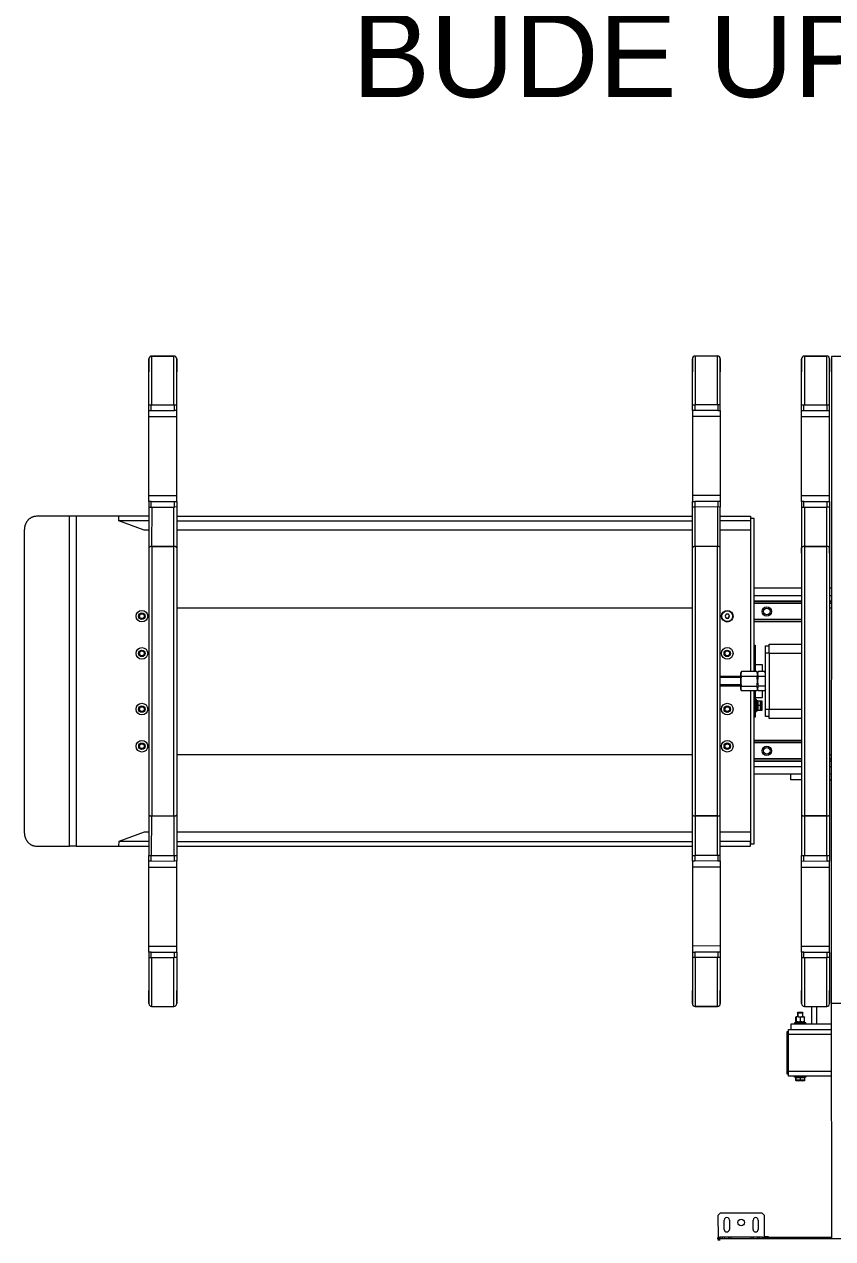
# Model space of a CAD drawing. Header units: millimetres. Extents: x 2179 to 48742, y 3478 to 161002.
# Drawn here: x 31763 to 33504, y 148233 to 150848 of the extents above; entities that cross this region are included whole.
import ezdxf

# ---------------------------------------------------------------- set-up
doc = ezdxf.new("R2010")
doc.units = ezdxf.units.MM
doc.layers.add('0-1', color=7, linetype='Continuous', lineweight=9)
doc.layers.add('2966-1_navrh dispozice stroju-HK_02_dwg-1', color=7, linetype='Continuous', lineweight=9, true_color=0x919191)
doc.layers.add('G-ANNO-TEXT-2', color=9, linetype='Continuous', lineweight=9, true_color=0x808080)
doc.styles.add('Arial_4', font='arial.ttf', dxfattribs={"height": 180})

# ---------------------------------------------------------------- blocks, each defined once
blk = doc.blocks.new('2966-1_navrh dispozice stroju-HK_02_dwg-876232-1NP _ stroje')
at = {"layer": '0-1'}
for p, q in [((-67832.7, 60693.7), (-67742.7, 60639.6)), ((-67724.4, 60621.6), (-67693.4, 60673)), ((-67578.7, 60534), (-67547.7, 60585.4)), ((-67526.3, 60572.6), (-67451.3, 60527.4)), ((-67929, 60533.4), (-67953.8, 60492.3)), ((-67557.2, 60521.1), (-67482.2, 60476)), ((-67814.5, 60471.6), (-67845.4, 60420.2)), ((-67374.3, 60485.8), (-67376.3, 60482.4)), ((-67360.6, 60477.6), (-67362.7, 60474.2)), ((-67350.7, 60471.7), (-67352.8, 60468.2)), ((-67350.2, 60471.4), (-67352.2, 60467.9)), ((-67346.7, 60469.3), (-67348.8, 60465.8)), ((-67346, 60468.8), (-67348, 60465.4)), ((-67337.8, 60463.9), (-67339.9, 60460.5)), ((-67407.2, 60431), (-67459.8, 60343.6)), ((-67393.6, 60422.8), (-67446.1, 60335.3)), ((-67383.7, 60416.8), (-67436.2, 60329.4)), ((-67383.2, 60416.5), (-67435.7, 60329.1)), ((-67379.7, 60414.4), (-67432.2, 60327)), ((-67379, 60414), (-67431.5, 60326.6)), ((-67571, 60401.1), (-67604.5, 60345.4)), ((-67349.8, 60396.5), (-67402.4, 60309)), ((-67349.1, 60396), (-67401.6, 60308.6)), ((-67345.6, 60393.9), (-67398.2, 60306.5)), ((-67345.1, 60393.6), (-67397.6, 60306.2)), ((-67668.8, 60384), (-67699.7, 60332.6)), ((-68233, 59358.1), (-67661.2, 60309.4)), ((-67562.4, 60320.1), (-67572.3, 60326)), ((-68224.4, 59352.9), (-67652.6, 60304.3)), ((-67635.4, 60294), (-68207.3, 59342.6)), ((-67069.9, 60298.2), (-67067.9, 60301.6)), ((-67059.7, 60296.8), (-67061.8, 60293.3)), ((-67059, 60296.3), (-67061, 60292.9)), ((-67055.5, 60294.2), (-67057.6, 60290.8)), ((-67055, 60293.9), (-67057.1, 60290.5)), ((-67045.1, 60288), (-67047.1, 60284.5)), ((-67593.3, 60268.6), (-67603.2, 60274.6)), ((-67442.9, 60263), (-67442.9, 60263)), ((-67440.5, 60267), (-67440.5, 60267)), ((-67436, 60258.9), (-67436, 60258.9)), ((-67435.9, 60266.9), (-67435.9, 60266.9)), ((-67433.6, 60262.8), (-67433.6, 60262.9)), ((-67285.7, 60265.1), (-67292.8, 60253.2)), ((-67126.5, 60262.2), (-67179.1, 60174.8)), ((-67126, 60261.9), (-67178.6, 60174.5)), ((-67122.6, 60259.9), (-67175.1, 60172.4)), ((-67121.8, 60259.4), (-67174.4, 60172)), ((-67031.4, 60279.7), (-67033.5, 60276.3)), ((-67259.4, 60250.4), (-67259.7, 60250.8)), ((-67092.7, 60241.9), (-67145.2, 60154.5)), ((-67092, 60241.5), (-67144.5, 60154)), ((-67088.5, 60239.4), (-67141, 60151.9)), ((-67088, 60239.1), (-67140.5, 60151.6)), ((-67078.1, 60233.1), (-67130.6, 60145.7)), ((-66968.5, 60237.3), (-66958.6, 60231.3)), ((-67491.9, 60207.7), (-68063.7, 59256.3)), ((-67311.9, 60220.8), (-67334.6, 60183.1)), ((-67310, 60219.7), (-67332.6, 60181.9)), ((-67296.7, 60211.7), (-67319.3, 60174)), ((-67317.4, 60172.8), (-67294.7, 60210.5)), ((-67232.2, 60212), (-67230.6, 60214.8)), ((-66999.4, 60185.8), (-66989.5, 60179.9)), ((-66893, 60121.9), (-66862.1, 60173.3)), ((-66747.3, 60034.3), (-66716.4, 60085.7)), ((-67013.9, 60066.2), (-67047.4, 60010.5)), ((-67793.8, 59094), (-67221.9, 60045.4)), ((-66607.7, 60025), (-66174.4, 59764.6)), ((-66632.8, 59972.4), (-66608, 60013.6)), ((-66983.2, 59971.9), (-67014.1, 59920.4)), ((-66592, 59966.6), (-66624.5, 59986.1)), ((-66619.4, 59994.7), (-66586.8, 59975.1)), ((-67078.3, 59959.1), (-67650.2, 59007.7)), ((-67633.1, 58997.4), (-67061.2, 59948.8)), ((-67624.5, 58992.3), (-67052.6, 59943.6)), ((-66628.7, 59953.7), (-66620.9, 59949.1)), ((-66623.6, 59962.2), (-66615.9, 59957.5)), ((-66602.6, 59953.8), (-66604.7, 59955.1)), ((-66613.6, 59940.4), (-66611.4, 59939.1)), ((-66501.8, 59893.7), (-66502.1, 59893.9)), ((-66837.4, 59884.3), (-66868.4, 59832.9)), ((-66729.1, 59812.2), (-66819.1, 59866.3)), ((-66511.3, 59878.4), (-66511, 59878.3)), ((-66278.3, 59630.4), (-66295.5, 59640.7)), ((-66289.8, 59650.2), (-66272.6, 59639.9)), ((-66310.3, 59577.3), (-66327.4, 59587.6)), ((-66321.7, 59597), (-66304.6, 59586.7)), ((-66300.1, 59555.4), (-66302.6, 59557)), ((-66295.6, 59568.7), (-66297.6, 59565.4)), ((-68556.6, 59489.5), (-68466.5, 59435.4)), ((-68448.2, 59417.4), (-68417.3, 59468.8)), ((-68302.5, 59329.8), (-68271.6, 59381.2)), ((-68344.7, 59172.2), (-68351.8, 59160.4)), ((-68376.4, 59061.4), (-67819.3, 58726.5)), ((-67692.3, 59033.1), (-67682.4, 59027.1)), ((-67723.3, 58981.6), (-67713.3, 58975.7)), ((-67616.8, 58917.7), (-67585.9, 58969.1)), ((-67471.1, 58830.1), (-67440.2, 58881.5)), ((-67780.2, 58733.3), (-67743.3, 58794.6)), ((-67356.6, 58768.3), (-67331.9, 58809.4))]:
    blk.add_line(p, q, dxfattribs=at)
at = {"layer": '0-1', "flags": 128}
for points in [[(-64927.6, 61838.7), (-66298.5, 59558), (-66295.1, 59555.9), (-66298.5, 59558), (-66300.1, 59555.4), (-66296.6, 59553.4)], [(-67802.1, 60743), (-66608.7, 60025.6), (-66042, 60968.4), (-67235.4, 61685.8), (-67802.1, 60743)], [(-67718, 60680.8), (-67808, 60734.9), (-67832.7, 60693.7), (-67808, 60734.9)], [(-67707.2, 60675.4), (-67704.6, 60679.7), (-67714.9, 60685.9), (-67799.7, 60736.9), (-67775.7, 60722.5)], [(-67745.8, 60634.5), (-67830.6, 60685.5), (-67806.6, 60671.1)], [(-67732.9, 60632.6), (-67743.2, 60638.8), (-67717.4, 60681.6)], [(-67735.5, 60628.3), (-67732.9, 60632.6), (-67707.2, 60675.4), (-67717.4, 60681.6), (-67714.9, 60685.9)], [(-67536.6, 60578.7), (-67547.7, 60585.4), (-67693.4, 60673), (-67704.6, 60679.7)], [(-67564.9, 60531.6), (-67567.5, 60527.3), (-67578.7, 60534), (-67724.4, 60621.6), (-67735.5, 60628.3), (-67745.8, 60634.5), (-67743.2, 60638.8)], [(-67567.5, 60527.3), (-67557.2, 60521.1), (-67554.6, 60525.4), (-67528.9, 60568.3), (-67539.2, 60574.5)], [(-67554.6, 60525.4), (-67564.9, 60531.6), (-67539.2, 60574.5), (-67536.6, 60578.7), (-67526.3, 60572.6), (-67528.9, 60568.3)], [(-67554.1, 60526.3), (-67481.2, 60482.4), (-67456.5, 60523.6), (-67529.4, 60567.4)], [(-67839, 60479.3), (-67929.1, 60533.5), (-67953.8, 60492.3), (-67863.8, 60438.2)], [(-67835.9, 60484.5), (-67920.8, 60535.5), (-67896.8, 60521.1)], [(-66886.6, 60181), (-66959.5, 60224.9), (-66984.2, 60183.7), (-66959.5, 60224.8), (-67456.6, 60523.6), (-67481.3, 60482.5), (-66984.2, 60183.7), (-66911.3, 60139.9)], [(-67441.3, 60521.5), (-67451.2, 60527.4), (-66958.6, 60231.3), (-66883.5, 60186.2), (-66873.2, 60180), (-66875.8, 60175.7)], [(-67866.9, 60433.1), (-67951.7, 60484.1), (-67927.7, 60469.6)], [(-67838.5, 60480.2), (-67828.2, 60474), (-67854, 60431.2), (-67856.6, 60426.9), (-67866.9, 60433.1), (-67864.3, 60437.3)], [(-67825.7, 60478.3), (-67835.9, 60484.5), (-67838.5, 60480.2), (-67864.3, 60437.3), (-67854, 60431.2)], [(-67828.2, 60474), (-67825.7, 60478.3), (-67814.5, 60471.6), (-67668.8, 60384), (-67657.7, 60377.3), (-67647.4, 60371.1)], [(-67472.2, 60470), (-67482.2, 60476), (-66989.5, 60179.9), (-66914.4, 60134.7)], [(-67856.6, 60426.9), (-67845.4, 60420.2), (-67699.7, 60332.6), (-67688.6, 60325.9)], [(-67630.2, 60360.8), (-67596.8, 60416.5), (-67588.2, 60411.4), (-67621.7, 60355.7)], [(-67306.2, 60251.2), (-67588.3, 60420.8), (-67592.5, 60414), (-67310.3, 60244.4)], [(-67660.2, 60373), (-67686, 60330.2), (-67675.7, 60324), (-67678.3, 60319.7)], [(-67657.7, 60377.3), (-67660.2, 60373), (-67650, 60366.9), (-67675.7, 60324)], [(-67650.5, 60366), (-67577.6, 60322.2), (-67602.4, 60281.1), (-67105.2, 59982.3), (-67080.5, 60023.4), (-67577.6, 60322.2), (-67602.3, 60281), (-67675.2, 60324.9)], [(-67079.6, 60029.9), (-67572.3, 60326), (-67647.4, 60371.1), (-67650, 60366.9)], [(-67323.3, 60298.9), (-67340.5, 60309.2), (-67304.4, 60369.1)], [(-67287.2, 60358.8), (-67323.3, 60298.9), (-67220.5, 60237), (-67184.4, 60297)], [(-67110.6, 59978.4), (-67603.2, 60274.6), (-67678.3, 60319.7), (-67688.6, 60325.9), (-67686, 60330.2)], [(-67328.3, 60292.5), (-67341.1, 60300.2), (-67337, 60307.1)], [(-67219.6, 60236.5), (-67223.7, 60229.7), (-67328.3, 60292.5), (-67324.2, 60299.4)], [(-67167.3, 60286.7), (-67203.3, 60226.7), (-67220.5, 60237)], [(-67354.8, 60280.4), (-67353.8, 60282.2), (-67305.2, 60252.9)], [(-67301.8, 60258.6), (-67300.2, 60255.8), (-67303.4, 60255.8), (-67320.3, 60227.7), (-67316.7, 60223.7)], [(-67296.9, 60266.6), (-67309.1, 60274), (-67317.3, 60260.3)], [(-67291.4, 60270.4), (-67294.6, 60270.4), (-67301.8, 60258.6), (-67298.1, 60254.5), (-67294.5, 60250.5), (-67311.4, 60222.4)], [(-67267.9, 60254.4), (-67275, 60242.5), (-67271.4, 60238.5), (-67267.8, 60234.4), (-67284.7, 60206.3), (-67287.9, 60206.4), (-67290, 60207.6), (-67293.6, 60211.7), (-67276.7, 60239.8)], [(-67269.5, 60231.5), (-67220.9, 60202.3), (-67221.9, 60200.6)], [(-67260.6, 60251.8), (-67259, 60249), (-67266.1, 60237.2), (-67269.3, 60237.2), (-67267.8, 60234.4)], [(-67257.3, 60224.2), (-67249.1, 60237.9), (-67261.5, 60245.4)], [(-67248.2, 60225.8), (-67243.7, 60223.1), (-67239.2, 60220.4), (-67234.7, 60217.7), (-67230.2, 60215), (-67230.4, 60214.7), (-67248.4, 60225.5), (-67248.2, 60225.8), (-67245.3, 60230.6), (-67244.4, 60232.2), (-67243.9, 60233), (-67239.4, 60230.3), (-67235.4, 60226.8), (-67236.3, 60225.2), (-67239.2, 60220.4)], [(-67245.3, 60230.6), (-67236.3, 60225.2), (-67227.3, 60219.8), (-67236.3, 60225.2), (-67245.3, 60230.6)], [(-67239.4, 60230.3), (-67230.4, 60224.9), (-67225.9, 60222.2), (-67226.4, 60221.4), (-67230.4, 60224.9)], [(-67290, 60207.6), (-67303.3, 60215.7), (-67316.7, 60223.7), (-67318.7, 60224.9), (-67320.3, 60227.7)], [(-67274.7, 60222.9), (-66992.5, 60053.3), (-66988.4, 60060.2), (-67270.6, 60229.8)], [(-67230.3, 60208), (-67229.5, 60209.3), (-67253.5, 60223.7), (-67254.3, 60222.4)], [(-67253.5, 60223.7), (-67252.3, 60224.1), (-67229.9, 60210.6), (-67229.5, 60209.3)], [(-67226.4, 60221.4), (-67227.3, 60219.8), (-67230.2, 60215)], [(-67206.7, 60228.8), (-67210.9, 60221.9), (-67223.7, 60229.7)], [(-67064.4, 60224.9), (-67076.3, 60205.2), (-67117, 60137.5)], [(-67054.1, 60218.7), (-67066, 60199), (-67076.3, 60205.2)], [(-66904.1, 60128.6), (-66901.6, 60132.8), (-66911.8, 60139), (-66886.1, 60181.9), (-66883.5, 60186.2)], [(-66901.6, 60132.8), (-66875.8, 60175.7), (-66886.1, 60181.9)], [(-66705.2, 60079), (-66716.4, 60085.7), (-66862.1, 60173.3), (-66873.2, 60180)], [(-66733.6, 60031.9), (-66736.1, 60027.6), (-66747.3, 60034.3), (-66893, 60121.9), (-66904.1, 60128.6), (-66914.4, 60134.7), (-66911.8, 60139)], [(-66736.1, 60027.6), (-66725.9, 60021.4), (-66723.3, 60025.7), (-66733.6, 60031.9), (-66707.8, 60074.7), (-66705.2, 60079), (-66695, 60072.8), (-66697.5, 60068.5)], [(-66723.3, 60025.7), (-66697.5, 60068.5), (-66707.8, 60074.7)], [(-67021.7, 59995.1), (-66988.2, 60050.8), (-66996.8, 60055.9), (-67030.3, 60000.2)], [(-66722.8, 60026.5), (-66632.7, 59972.4), (-66608, 60013.6), (-66698, 60067.7)], [(-66695, 60072.8), (-66610.1, 60021.8), (-66634.1, 60036.2)], [(-67007.7, 59979.6), (-67080.6, 60023.4), (-67105.3, 59982.3), (-67032.4, 59938.5)], [(-67004.6, 59984.7), (-67079.6, 60029.9), (-67089.6, 60035.8)], [(-66725.9, 60021.4), (-66641, 59970.4), (-66665, 59984.8)], [(-66570.3, 60002.6), (-66615.2, 59928), (-66604.9, 59921.8), (-66560, 59996.4)], [(-67035.5, 59933.3), (-67110.5, 59978.4), (-67120.5, 59984.4)], [(-66994.3, 59978.6), (-67004.6, 59984.7), (-67007.2, 59980.5), (-67032.9, 59937.6), (-67022.6, 59931.4), (-67025.2, 59927.1), (-67035.5, 59933.3), (-67032.9, 59937.6)], [(-67007.2, 59980.5), (-66996.9, 59974.3), (-67022.6, 59931.4)], [(-66996.9, 59974.3), (-66994.3, 59978.6), (-66983.2, 59971.9), (-66837.4, 59884.3), (-66826.3, 59877.6), (-66816, 59871.4), (-66818.6, 59867.1)], [(-66482.9, 59950), (-66530.3, 59871.2), (-66598.9, 59912.4), (-66551.5, 59991.2)], [(-66628.3, 59952.2), (-66628.9, 59954.6), (-66624.5, 59961.9), (-66622.1, 59962.5)], [(-66615.3, 59958.4), (-66622.1, 59962.5), (-66628.3, 59952.2), (-66621.5, 59948.1)], [(-66609.5, 59948.6), (-66617.4, 59953.4), (-66620.5, 59949.8), (-66623, 59945.6), (-66622.2, 59945.4), (-66614.3, 59940.7), (-66611.2, 59944.2), (-66606.6, 59951.9), (-66604.5, 59955.4), (-66605, 59956.1), (-66612.9, 59960.8)], [(-66611.2, 59944.2), (-66613.8, 59940), (-66614.6, 59940.2), (-66622.5, 59944.9)], [(-66620.5, 59949.8), (-66615.9, 59957.5), (-66613.8, 59961)], [(-66598.7, 59955.4), (-66600.8, 59956.7), (-66613.2, 59936.2), (-66611, 59934.9)], [(-66474.3, 59944.9), (-66521.7, 59866), (-66530.3, 59871.2), (-66532.4, 59867.7)], [(-67025.2, 59927.1), (-67014.1, 59920.4), (-66868.4, 59832.9), (-66857.2, 59826.2), (-66854.6, 59830.4)], [(-66600.9, 59909), (-66598.9, 59912.4), (-66607.4, 59917.5), (-66604.9, 59921.8)], [(-66603.2, 59915), (-66605.2, 59911.5), (-66600.9, 59909), (-66532.4, 59867.7), (-66528.1, 59865.2), (-66526, 59868.6)], [(-66502.7, 59897.7), (-66500.5, 59896.4), (-66512.9, 59875.9), (-66515, 59877.2)], [(-66510.9, 59878.5), (-66508.5, 59882.5), (-66506.1, 59886.5), (-66503.9, 59890.2), (-66501.6, 59893.9), (-66496.4, 59890.8), (-66496.2, 59890.7), (-66495.6, 59890), (-66497.7, 59886.5), (-66502.4, 59878.8), (-66504.9, 59874.6), (-66505.8, 59874.8), (-66505.9, 59874.9), (-66511.2, 59878)], [(-66496.4, 59890.8), (-66500.9, 59883.3), (-66505.6, 59875.4), (-66505.9, 59874.9), (-66505.6, 59875.4), (-66500.9, 59883.3), (-66496.4, 59890.8)], [(-66826.3, 59877.6), (-66828.9, 59873.3), (-66854.6, 59830.4), (-66844.4, 59824.3)], [(-66828.9, 59873.3), (-66818.6, 59867.1), (-66844.4, 59824.3), (-66846.9, 59820)], [(-66816, 59871.4), (-66731.2, 59820.4), (-66755.2, 59834.8)], [(-66502.4, 59878.8), (-66505.5, 59875.3), (-66505.6, 59875.4), (-66510.9, 59878.5), (-66511, 59878.3), (-66511.2, 59878)], [(-66500.7, 59883.2), (-66500.9, 59883.3), (-66506.1, 59886.5)], [(-66857.2, 59826.2), (-66846.9, 59820), (-66762.1, 59769), (-66786.1, 59783.4)], [(-66843.8, 59825.1), (-66753.8, 59771), (-66729.1, 59812.2), (-66753.8, 59771)], [(-66248.5, 59641.1), (-66251.1, 59642.7), (-66252.8, 59643.7), (-66248.7, 59650.6), (-66247, 59649.5), (-66176.9, 59766.1)], [(-66252.8, 59643.7), (-66291.4, 59666.9), (-66298.3, 59665.2), (-66344.6, 59588.1), (-66342.9, 59581.2), (-66302.6, 59557), (-66300.6, 59560.4), (-66298, 59558.9)], [(-66256.1, 59628.5), (-66258.7, 59630.1), (-66263.1, 59622.7)], [(-66255.6, 59629.4), (-66258.2, 59630.9), (-66258.7, 59630.1)], [(-66253.6, 59632.7), (-66256.2, 59634.3), (-66258.2, 59630.9)], [(-66250.6, 59637.7), (-66253.2, 59639.3), (-66256.2, 59634.3)], [(-66253.2, 59639.3), (-66251.1, 59642.7), (-66247, 59649.5), (-66244.4, 59648)], [(-66263.1, 59617), (-66265.7, 59618.5), (-66288.1, 59581.2)], [(-66261.1, 59620.3), (-66263.6, 59621.9), (-66265.7, 59618.5)], [(-66260.6, 59621.2), (-66263.1, 59622.7), (-66263.6, 59621.9)], [(-66288.1, 59575.4), (-66290.6, 59577), (-66295.1, 59569.6)], [(-66287.6, 59576.2), (-66290.1, 59577.8), (-66290.6, 59577)], [(-66285.5, 59579.6), (-66288.1, 59581.2), (-66290.1, 59577.8)], [(-66295, 59563.8), (-66297.6, 59565.4), (-66300.6, 59560.4)], [(-66292.5, 59568), (-66295.1, 59569.6), (-66295.6, 59568.7), (-66293, 59567.2)], [(-68441.8, 59476.6), (-68531.8, 59530.7), (-68556.5, 59489.5), (-68531.8, 59530.7)], [(-68428.4, 59475.5), (-68438.7, 59481.7), (-68523.6, 59532.7), (-68499.6, 59518.3)], [(-68469.6, 59430.3), (-68554.5, 59481.3), (-68530.5, 59466.9)], [(-68456.8, 59428.4), (-68467.1, 59434.6), (-68441.3, 59477.4), (-68438.7, 59481.7)], [(-68459.3, 59424.1), (-68456.8, 59428.4), (-68431, 59471.2), (-68441.3, 59477.4)], [(-68260.4, 59374.5), (-68271.6, 59381.2), (-68417.3, 59468.8), (-68428.4, 59475.5), (-68431, 59471.2)], [(-68288.8, 59327.4), (-68291.4, 59323.1), (-68302.5, 59329.8), (-68448.2, 59417.4), (-68459.3, 59424.1), (-68469.6, 59430.3), (-68467.1, 59434.6)], [(-68291.4, 59323.1), (-68281.1, 59316.9), (-68278.5, 59321.2), (-68252.7, 59364.1), (-68263, 59370.3), (-68260.4, 59374.5), (-68250.2, 59368.4), (-68252.7, 59364.1)], [(-68278.5, 59321.2), (-68288.8, 59327.4), (-68263, 59370.3)], [(-68250.2, 59368.4), (-68175.1, 59323.3), (-68165.2, 59317.3)], [(-68278, 59322.1), (-68205.1, 59278.2), (-68180.3, 59319.4), (-68253.3, 59363.2)], [(-68281.1, 59316.9), (-68206, 59271.8), (-68196.1, 59265.9)], [(-67635.2, 58935.7), (-67708, 58979.5), (-67683.3, 59020.6), (-68180.4, 59319.4), (-68205.1, 59278.3), (-67708, 58979.5), (-67683.4, 59020.7), (-67610.4, 58976.8)], [(-68175.1, 59323.2), (-67682.4, 59027.1), (-67607.4, 58982), (-67597.1, 58975.8), (-67599.6, 58971.5)], [(-68263.9, 59306.6), (-68297.4, 59250.9), (-68344.7, 59172.2), (-67736.2, 58806.4), (-67743.3, 58794.6), (-68351.8, 59160.4), (-68388.7, 59099.1)], [(-68255.4, 59301.5), (-68288.8, 59245.8), (-68297.4, 59250.9)], [(-68238.2, 59291.2), (-68243.4, 59282.6), (-68288.8, 59245.8)], [(-68206, 59271.8), (-67713.3, 58975.7), (-67638.3, 58930.5)], [(-67625.4, 58928.7), (-67635.7, 58934.8), (-67609.9, 58977.7)], [(-67628, 58924.4), (-67625.4, 58928.7), (-67599.6, 58971.5), (-67609.9, 58977.7), (-67607.4, 58982)], [(-67429.1, 58874.8), (-67440.2, 58881.5), (-67585.9, 58969.1), (-67597.1, 58975.8)], [(-67681.1, 58956.3), (-67686.3, 58947.7), (-67697.5, 58890.3)], [(-67736.2, 58806.4), (-67688.9, 58885.1), (-67655.4, 58940.9)], [(-67664, 58946), (-67697.5, 58890.3), (-67688.9, 58885.1)], [(-67457.4, 58827.7), (-67460, 58823.4), (-67471.1, 58830.1), (-67616.8, 58917.7), (-67628, 58924.4), (-67638.3, 58930.5), (-67635.7, 58934.8)], [(-67447.1, 58821.5), (-67457.4, 58827.7), (-67431.7, 58870.5), (-67429.1, 58874.8), (-67418.8, 58868.6), (-67421.4, 58864.3)], [(-67460, 58823.4), (-67449.7, 58817.2), (-67447.1, 58821.5), (-67421.4, 58864.3), (-67431.7, 58870.5)], [(-67446.6, 58822.3), (-67356.6, 58768.2), (-67331.9, 58809.4), (-67421.9, 58863.5)], [(-67418.8, 58868.6), (-67333.9, 58817.6), (-67357.9, 58832.1)], [(-67449.7, 58817.2), (-67364.8, 58766.2), (-67388.9, 58780.6)]]:
    blk.add_lwpolyline(points, dxfattribs=at)
for points in [[(-67440.6, 60259), (-67440.6, 60259), (-67436, 60258.9), (-67433.6, 60262.8), (-67435.9, 60266.9), (-67440.5, 60267), (-67442.9, 60263)], [(-67023.2, 60270.1), (-67021.2, 60273.6)]]:
    blk.add_lwpolyline(points, close=True, dxfattribs=at)
at = {"layer": '0-1'}
for centre, radius in [((-67403, 60340.9), 10), ((-67403, 60340.9), 7), ((-67438.2, 60262.9), 12.5), ((-67438.2, 60262.9), 11.6), ((-67369.7, 60221.7), 12.5), ((-67369.7, 60221.7), 7), ((-67369.7, 60221.7), 6.9), ((-67369.7, 60221.7), 5.15), ((-67145.9, 60186.4), 10), ((-67145.9, 60186.4), 7), ((-67266.8, 60159.9), 12.5), ((-67266.8, 60159.9), 7), ((-67266.8, 60159.9), 6.9), ((-67266.8, 60159.9), 5.15), ((-67198.3, 60118.7), 12.5), ((-67198.3, 60118.7), 7), ((-67198.3, 60118.7), 6.9), ((-67198.3, 60118.7), 5.15), ((-66304.3, 59616.3), 7), ((-68087.4, 59183), 12.5), ((-68087.4, 59183), 7), ((-68087.4, 59183), 6.9), ((-68087.4, 59183), 5.15), ((-68018.8, 59141.8), 12.5), ((-68018.8, 59141.8), 7), ((-68018.8, 59141.8), 6.9), ((-68018.8, 59141.8), 5.15), ((-67916, 59080), 12.5), ((-67916, 59080), 7), ((-67916, 59080), 6.9), ((-67916, 59080), 5.15), ((-67847.4, 59038.8), 12.5), ((-67847.4, 59038.8), 7), ((-67847.4, 59038.8), 6.9), ((-67847.4, 59038.8), 5.15)]:
    blk.add_circle(centre, radius, dxfattribs=at)
for centre, radius, start, end in [((-67802.8, 60731.8), 6, 58.9896, 148.9896), ((-67802.8, 60731.8), 6, 58.9896, 148.9896), ((-67827.6, 60690.6), 6, 148.9896, 238.9896), ((-67827.5, 60690.6), 6, 148.9896, 238.9896), ((-67923.9, 60530.4), 6, 58.9896, 148.9896), ((-67923.9, 60530.3), 6, 58.9896, 148.9896), ((-67948.6, 60489.2), 6, 148.9896, 238.9896), ((-67948.6, 60489.2), 6, 148.9896, 238.9896), ((-67438.2, 60262.9), 4.62, 119.0145, 178.9648), ((-67438.2, 60262.9), 4.62, 179.0145, 238.9648), ((-67438.2, 60262.9), 4.62, 239.0145, 298.9648), ((-67438.2, 60262.9), 4.62, 59.0145, 118.9648), ((-67438.2, 60262.9), 4.62, 299.0145, 358.9648), ((-67438.2, 60262.9), 4.62, 359.0145, 58.9648), ((-67303.1, 60245.7), 10.2, 60.6442, 91.7193), ((-67293.1, 60263.4), 10.2, 240.6442, 271.7193), ((-67276.4, 60229.6), 10.2, 60.6442, 91.7193), ((-67266.4, 60247.3), 10.2, 240.6442, 271.7193), ((-67247.6, 60216.3), 16.2, 59.6424, 78.593), ((-67311.7, 60232.5), 10.2, 240.6442, 271.7193), ((-67285, 60216.5), 10.2, 240.6442, 271.7193), ((-67238.6, 60210.9), 16.2, 59.6424, 78.593), ((-66613.2, 60016.7), 6, 328.9896, 58.9896), ((-66613.2, 60016.7), 6, 328.9896, 58.9896), ((-66637.9, 59975.5), 6, 238.9896, 328.9896), ((-66637.9, 59975.5), 6, 238.9896, 328.9896), ((-66607.8, 59942.4), 14.7, 149.6137, 168.0382), ((-66604.6, 59950.9), 13, 149.6795, 169.239), ((-66604.6, 59950.5), 13.2, 128.8815, 148.1586), ((-66623.9, 59951.7), 14.7, 329.6137, 348.0382), ((-66617.7, 59958.8), 13, 308.7403, 328.2998), ((-66618, 59958.6), 13.2, 329.8207, 349.0977), ((-66509, 59893.1), 13, 329.6795, 349.239), ((-66515.1, 59886.2), 14.7, 329.6137, 348.0382), ((-66509, 59893.5), 13.2, 308.8816, 328.1585), ((-66734.3, 59815.3), 6, 328.9896, 58.9896), ((-66734.2, 59815.2), 6, 328.9896, 58.9896), ((-66759, 59774.1), 6, 238.9896, 328.9896), ((-66759, 59774.1), 6, 238.9896, 328.9896), ((-66292.6, 59645.5), 5.5, 58.9896, 238.9896), ((-66275.5, 59635.2), 5.5, 238.9896, 58.9896), ((-66324.6, 59592.3), 5.5, 58.9896, 238.9896), ((-66307.4, 59582), 5.5, 238.9896, 58.9896), ((-68526.7, 59527.6), 6, 58.9896, 148.9896), ((-68526.7, 59527.6), 6, 58.9896, 148.9896), ((-68551.4, 59486.4), 6, 148.9896, 238.9896), ((-68551.4, 59486.5), 6, 148.9896, 238.9896), ((-67337, 58812.5), 6, 328.9896, 58.9896), ((-67337, 58812.5), 6, 328.9896, 58.9896), ((-67361.8, 58771.3), 6, 238.9896, 328.9896), ((-67361.7, 58771.3), 6, 238.9896, 328.9896)]:
    blk.add_arc(centre, radius, start, end, dxfattribs=at)
for points, knots in [([(-67451.3, 60527.5), (-67451.4, 60527.5), (-67451.5, 60527.6), (-67451.7, 60527.6), (-67452, 60527.6), (-67452.2, 60527.6), (-67452.4, 60527.6), (-67452.7, 60527.5), (-67453, 60527.4), (-67453.3, 60527.2), (-67453.7, 60526.9), (-67454, 60526.7), (-67454.3, 60526.4), (-67454.6, 60526.1), (-67454.8, 60525.9), (-67455.1, 60525.7), (-67455.2, 60525.5), (-67455.4, 60525.2), (-67455.6, 60525), (-67455.8, 60524.8), (-67456, 60524.5), (-67456.1, 60524.3), (-67456.3, 60524), (-67456.5, 60523.8), (-67456.6, 60523.6)], [0, 0, 0, 0, 0.035448, 0.061402, 0.093343, 0.126416, 0.160535, 0.195426, 0.24239, 0.300264, 0.367466, 0.43066, 0.489064, 0.542557, 0.591405, 0.636058, 0.677027, 0.714818, 0.755103, 0.797637, 0.842358, 0.884141, 0.923854, 1, 1, 1, 1]), ([(-67451.3, 60527.4), (-67451.3, 60527.5), (-67451.5, 60527.5), (-67451.7, 60527.6), (-67451.9, 60527.6), (-67452.1, 60527.6), (-67452.3, 60527.5), (-67452.6, 60527.5), (-67452.9, 60527.3), (-67453.2, 60527.1), (-67453.6, 60526.9), (-67454, 60526.6), (-67454.3, 60526.4), (-67454.5, 60526.1), (-67454.8, 60525.9), (-67455, 60525.6), (-67455.2, 60525.4), (-67455.3, 60525.2), (-67455.5, 60525), (-67455.7, 60524.7), (-67455.9, 60524.5), (-67456, 60524.3), (-67456.2, 60524), (-67456.4, 60523.7), (-67456.5, 60523.6)], [0, 0, 0, 0, 0.035448, 0.061402, 0.093343, 0.126416, 0.160535, 0.195426, 0.24239, 0.300264, 0.367466, 0.43066, 0.489064, 0.542557, 0.591405, 0.636058, 0.677027, 0.714818, 0.755103, 0.797637, 0.842358, 0.884141, 0.923854, 1, 1, 1, 1]), ([(-67481.3, 60482.5), (-67481.4, 60482.3), (-67481.5, 60482.1), (-67481.7, 60481.8), (-67481.8, 60481.5), (-67481.9, 60481.2), (-67482.1, 60481), (-67482.2, 60480.7), (-67482.3, 60480.5), (-67482.4, 60480.2), (-67482.5, 60479.9), (-67482.6, 60479.6), (-67482.7, 60479.2), (-67482.8, 60478.8), (-67482.9, 60478.4), (-67482.9, 60478), (-67482.9, 60477.6), (-67482.9, 60477.2), (-67482.8, 60477), (-67482.8, 60476.7), (-67482.7, 60476.5), (-67482.6, 60476.4), (-67482.4, 60476.2), (-67482.3, 60476.1), (-67482.2, 60476.1)], [0, 0, 0, 0, 0.076146, 0.115859, 0.157642, 0.202363, 0.244897, 0.285182, 0.322973, 0.363942, 0.408595, 0.457443, 0.510936, 0.56934, 0.632534, 0.699736, 0.75761, 0.804574, 0.839465, 0.873584, 0.906657, 0.938598, 0.964552, 1, 1, 1, 1]), ([(-67481.2, 60482.4), (-67481.3, 60482.3), (-67481.4, 60482.1), (-67481.6, 60481.7), (-67481.7, 60481.5), (-67481.9, 60481.2), (-67482, 60480.9), (-67482.1, 60480.7), (-67482.2, 60480.4), (-67482.3, 60480.2), (-67482.4, 60479.9), (-67482.5, 60479.5), (-67482.6, 60479.2), (-67482.7, 60478.8), (-67482.8, 60478.4), (-67482.8, 60477.9), (-67482.8, 60477.5), (-67482.8, 60477.2), (-67482.8, 60476.9), (-67482.7, 60476.7), (-67482.6, 60476.5), (-67482.5, 60476.3), (-67482.4, 60476.1), (-67482.2, 60476.1), (-67482.2, 60476)], [0, 0, 0, 0, 0.076146, 0.115859, 0.157642, 0.202363, 0.244897, 0.285182, 0.322973, 0.363942, 0.408595, 0.457443, 0.510936, 0.56934, 0.632534, 0.699736, 0.75761, 0.804574, 0.839465, 0.873584, 0.906657, 0.938598, 0.964552, 1, 1, 1, 1]), ([(-67572.4, 60326.1), (-67572.5, 60326.1), (-67572.6, 60326.2), (-67572.8, 60326.2), (-67573, 60326.2), (-67573.3, 60326.2), (-67573.5, 60326.2), (-67573.7, 60326.1), (-67574, 60326), (-67574.4, 60325.8), (-67574.8, 60325.5), (-67575.1, 60325.3), (-67575.4, 60325), (-67575.7, 60324.7), (-67575.9, 60324.5), (-67576.1, 60324.3), (-67576.3, 60324), (-67576.5, 60323.8), (-67576.7, 60323.6), (-67576.8, 60323.4), (-67577, 60323.1), (-67577.2, 60322.9), (-67577.4, 60322.6), (-67577.5, 60322.4), (-67577.6, 60322.2)], [0, 0, 0, 0, 0.035448, 0.061402, 0.093343, 0.126416, 0.160535, 0.195426, 0.24239, 0.300264, 0.367466, 0.43066, 0.489064, 0.542557, 0.591405, 0.636058, 0.677027, 0.714818, 0.755103, 0.797637, 0.842358, 0.884141, 0.923854, 1, 1, 1, 1]), ([(-67572.3, 60326), (-67572.4, 60326.1), (-67572.5, 60326.1), (-67572.7, 60326.2), (-67573, 60326.2), (-67573.2, 60326.2), (-67573.4, 60326.1), (-67573.7, 60326), (-67574, 60325.9), (-67574.3, 60325.7), (-67574.7, 60325.5), (-67575, 60325.2), (-67575.3, 60324.9), (-67575.6, 60324.7), (-67575.8, 60324.4), (-67576.1, 60324.2), (-67576.2, 60324), (-67576.4, 60323.8), (-67576.6, 60323.6), (-67576.8, 60323.3), (-67576.9, 60323.1), (-67577.1, 60322.8), (-67577.3, 60322.5), (-67577.5, 60322.3), (-67577.5, 60322.2)], [0, 0, 0, 0, 0.035448, 0.061402, 0.093343, 0.126416, 0.160535, 0.195426, 0.24239, 0.300264, 0.367466, 0.43066, 0.489064, 0.542557, 0.591405, 0.636058, 0.677027, 0.714818, 0.755103, 0.797637, 0.842358, 0.884141, 0.923854, 1, 1, 1, 1]), ([(-67602.4, 60281.1), (-67602.4, 60280.9), (-67602.6, 60280.7), (-67602.8, 60280.4), (-67602.9, 60280.1), (-67603, 60279.8), (-67603.1, 60279.6), (-67603.3, 60279.3), (-67603.4, 60279.1), (-67603.5, 60278.8), (-67603.6, 60278.5), (-67603.7, 60278.2), (-67603.8, 60277.8), (-67603.9, 60277.4), (-67603.9, 60277), (-67604, 60276.6), (-67604, 60276.2), (-67604, 60275.8), (-67603.9, 60275.6), (-67603.8, 60275.3), (-67603.8, 60275.1), (-67603.6, 60274.9), (-67603.5, 60274.8), (-67603.4, 60274.7), (-67603.3, 60274.6)], [0, 0, 0, 0, 0.076146, 0.115859, 0.157642, 0.202363, 0.244897, 0.285182, 0.322973, 0.363942, 0.408595, 0.457443, 0.510936, 0.56934, 0.632534, 0.699736, 0.75761, 0.804574, 0.839465, 0.873584, 0.906657, 0.938598, 0.964552, 1, 1, 1, 1]), ([(-67602.3, 60281), (-67602.4, 60280.9), (-67602.5, 60280.6), (-67602.7, 60280.3), (-67602.8, 60280.1), (-67602.9, 60279.8), (-67603.1, 60279.5), (-67603.2, 60279.3), (-67603.3, 60279), (-67603.4, 60278.7), (-67603.5, 60278.5), (-67603.6, 60278.1), (-67603.7, 60277.8), (-67603.8, 60277.4), (-67603.9, 60276.9), (-67603.9, 60276.5), (-67603.9, 60276.1), (-67603.9, 60275.8), (-67603.8, 60275.5), (-67603.8, 60275.3), (-67603.7, 60275.1), (-67603.6, 60274.9), (-67603.4, 60274.7), (-67603.3, 60274.6), (-67603.2, 60274.6)], [0, 0, 0, 0, 0.076146, 0.115859, 0.157642, 0.202363, 0.244897, 0.285182, 0.322973, 0.363942, 0.408595, 0.457443, 0.510936, 0.56934, 0.632534, 0.699736, 0.75761, 0.804574, 0.839465, 0.873584, 0.906657, 0.938598, 0.964552, 1, 1, 1, 1]), ([(-67284.8, 60246.5), (-67286.3, 60247.4), (-67289.4, 60249), (-67292.8, 60250), (-67294.5, 60250.5)], [0, 0, 0, 0, 0.498925, 1, 1, 1, 1]), ([(-67292.8, 60253.2), (-67291.7, 60252), (-67289.1, 60249.5), (-67286.3, 60247.4), (-67284.8, 60246.5)], [0, 0, 0, 0, 0.498461, 1, 1, 1, 1]), ([(-67284.8, 60246.5), (-67283.3, 60245.6), (-67280.1, 60244.1), (-67276.7, 60243), (-67275, 60242.5)], [0, 0, 0, 0, 0.498881, 1, 1, 1, 1]), ([(-67276.7, 60239.8), (-67277.9, 60241.1), (-67280.4, 60243.5), (-67283.3, 60245.6), (-67284.8, 60246.5)], [0, 0, 0, 0, 0.498295, 1, 1, 1, 1]), ([(-66959.5, 60224.9), (-66959.4, 60225), (-66959.3, 60225.2), (-66959.1, 60225.6), (-66959, 60225.8), (-66958.9, 60226.1), (-66958.7, 60226.4), (-66958.6, 60226.6), (-66958.5, 60226.9), (-66958.4, 60227.1), (-66958.3, 60227.4), (-66958.2, 60227.8), (-66958.1, 60228.1), (-66958, 60228.5), (-66957.9, 60228.9), (-66957.9, 60229.4), (-66957.9, 60229.8), (-66957.9, 60230.1), (-66958, 60230.4), (-66958, 60230.6), (-66958.1, 60230.8), (-66958.2, 60231), (-66958.4, 60231.1), (-66958.5, 60231.2), (-66958.6, 60231.3)], [0, 0, 0, 0, 0.076146, 0.115859, 0.157642, 0.202363, 0.244897, 0.285182, 0.322973, 0.363942, 0.408595, 0.457443, 0.510936, 0.56934, 0.632534, 0.699736, 0.75761, 0.804574, 0.839465, 0.873584, 0.906657, 0.938598, 0.964552, 1, 1, 1, 1]), ([(-66959.5, 60224.8), (-66959.4, 60225), (-66959.2, 60225.2), (-66959.1, 60225.5), (-66958.9, 60225.8), (-66958.8, 60226), (-66958.7, 60226.3), (-66958.6, 60226.6), (-66958.4, 60226.8), (-66958.3, 60227.1), (-66958.2, 60227.4), (-66958.1, 60227.7), (-66958, 60228.1), (-66957.9, 60228.5), (-66957.9, 60228.9), (-66957.8, 60229.3), (-66957.8, 60229.7), (-66957.8, 60230.1), (-66957.9, 60230.3), (-66958, 60230.5), (-66958.1, 60230.8), (-66958.2, 60230.9), (-66958.3, 60231.1), (-66958.4, 60231.2), (-66958.5, 60231.2)], [0, 0, 0, 0, 0.076146, 0.115859, 0.157642, 0.202363, 0.244897, 0.285182, 0.322973, 0.363942, 0.408595, 0.457443, 0.510936, 0.56934, 0.632534, 0.699736, 0.75761, 0.804574, 0.839465, 0.873584, 0.906657, 0.938598, 0.964552, 1, 1, 1, 1]), ([(-67311.4, 60222.4), (-67310.2, 60221.1), (-67307.7, 60218.6), (-67304.8, 60216.6), (-67303.3, 60215.7)], [0, 0, 0, 0, 0.501075, 1, 1, 1, 1]), ([(-67303.3, 60215.7), (-67301.8, 60214.7), (-67298.6, 60213.2), (-67295.3, 60212.1), (-67293.6, 60211.7)], [0, 0, 0, 0, 0.501705, 1, 1, 1, 1]), ([(-66989.5, 60179.9), (-66989.4, 60179.8), (-66989.3, 60179.8), (-66989.1, 60179.7), (-66988.9, 60179.7), (-66988.6, 60179.7), (-66988.4, 60179.8), (-66988.1, 60179.8), (-66987.8, 60180), (-66987.5, 60180.2), (-66987.1, 60180.4), (-66986.8, 60180.7), (-66986.5, 60180.9), (-66986.2, 60181.2), (-66986, 60181.4), (-66985.8, 60181.7), (-66985.6, 60181.9), (-66985.4, 60182.1), (-66985.2, 60182.3), (-66985, 60182.6), (-66984.9, 60182.8), (-66984.7, 60183), (-66984.5, 60183.3), (-66984.3, 60183.6), (-66984.3, 60183.7)], [0, 0, 0, 0, 0.035448, 0.061402, 0.093343, 0.126416, 0.160535, 0.195426, 0.24239, 0.300264, 0.367466, 0.43066, 0.489064, 0.542557, 0.591405, 0.636058, 0.677027, 0.714818, 0.755103, 0.797637, 0.842358, 0.884141, 0.923854, 1, 1, 1, 1]), ([(-66989.4, 60179.8), (-66989.3, 60179.8), (-66989.2, 60179.7), (-66989, 60179.7), (-66988.8, 60179.6), (-66988.5, 60179.7), (-66988.3, 60179.7), (-66988.1, 60179.8), (-66987.8, 60179.9), (-66987.4, 60180.1), (-66987, 60180.4), (-66986.7, 60180.6), (-66986.4, 60180.9), (-66986.1, 60181.2), (-66985.9, 60181.4), (-66985.7, 60181.6), (-66985.5, 60181.8), (-66985.3, 60182.1), (-66985.1, 60182.3), (-66985, 60182.5), (-66984.8, 60182.7), (-66984.6, 60183), (-66984.4, 60183.3), (-66984.3, 60183.5), (-66984.2, 60183.7)], [0, 0, 0, 0, 0.035448, 0.061402, 0.093343, 0.126416, 0.160535, 0.195426, 0.24239, 0.300264, 0.367466, 0.43066, 0.489064, 0.542557, 0.591405, 0.636058, 0.677027, 0.714818, 0.755103, 0.797637, 0.842358, 0.884141, 0.923854, 1, 1, 1, 1]), ([(-67080.6, 60023.4), (-67080.5, 60023.6), (-67080.4, 60023.8), (-67080.2, 60024.1), (-67080.1, 60024.4), (-67079.9, 60024.7), (-67079.8, 60024.9), (-67079.7, 60025.2), (-67079.6, 60025.5), (-67079.5, 60025.7), (-67079.4, 60026), (-67079.3, 60026.3), (-67079.2, 60026.7), (-67079.1, 60027.1), (-67079, 60027.5), (-67079, 60028), (-67079, 60028.4), (-67079, 60028.7), (-67079, 60029), (-67079.1, 60029.2), (-67079.2, 60029.4), (-67079.3, 60029.6), (-67079.5, 60029.7), (-67079.6, 60029.8), (-67079.6, 60029.9)], [0, 0, 0, 0, 0.076146, 0.115859, 0.157642, 0.202363, 0.244897, 0.285182, 0.322973, 0.363942, 0.408595, 0.457443, 0.510936, 0.56934, 0.632534, 0.699736, 0.75761, 0.804574, 0.839465, 0.873584, 0.906657, 0.938598, 0.964552, 1, 1, 1, 1]), ([(-67080.5, 60023.4), (-67080.4, 60023.5), (-67080.3, 60023.8), (-67080.1, 60024.1), (-67080, 60024.4), (-67079.9, 60024.6), (-67079.7, 60024.9), (-67079.6, 60025.2), (-67079.5, 60025.4), (-67079.4, 60025.7), (-67079.3, 60026), (-67079.2, 60026.3), (-67079.1, 60026.7), (-67079, 60027.1), (-67078.9, 60027.5), (-67078.9, 60027.9), (-67078.9, 60028.3), (-67078.9, 60028.6), (-67079, 60028.9), (-67079, 60029.1), (-67079.1, 60029.3), (-67079.2, 60029.5), (-67079.4, 60029.7), (-67079.5, 60029.8), (-67079.6, 60029.8)], [0, 0, 0, 0, 0.076146, 0.115859, 0.157642, 0.202363, 0.244897, 0.285182, 0.322973, 0.363942, 0.408595, 0.457443, 0.510936, 0.56934, 0.632534, 0.699736, 0.75761, 0.804574, 0.839465, 0.873584, 0.906657, 0.938598, 0.964552, 1, 1, 1, 1]), ([(-67110.5, 59978.4), (-67110.5, 59978.4), (-67110.3, 59978.3), (-67110.1, 59978.3), (-67109.9, 59978.3), (-67109.7, 59978.3), (-67109.5, 59978.3), (-67109.2, 59978.4), (-67108.9, 59978.6), (-67108.6, 59978.7), (-67108.2, 59979), (-67107.8, 59979.3), (-67107.5, 59979.5), (-67107.3, 59979.8), (-67107, 59980), (-67106.8, 59980.3), (-67106.6, 59980.5), (-67106.5, 59980.7), (-67106.3, 59980.9), (-67106.1, 59981.1), (-67105.9, 59981.4), (-67105.8, 59981.6), (-67105.6, 59981.9), (-67105.4, 59982.2), (-67105.3, 59982.3)], [0, 0, 0, 0, 0.035448, 0.061402, 0.093343, 0.126416, 0.160535, 0.195426, 0.24239, 0.300264, 0.367466, 0.43066, 0.489064, 0.542557, 0.591405, 0.636058, 0.677027, 0.714818, 0.755103, 0.797637, 0.842358, 0.884141, 0.923854, 1, 1, 1, 1]), ([(-67110.5, 59978.4), (-67110.4, 59978.4), (-67110.3, 59978.3), (-67110.1, 59978.2), (-67109.8, 59978.2), (-67109.6, 59978.3), (-67109.4, 59978.3), (-67109.1, 59978.4), (-67108.8, 59978.5), (-67108.5, 59978.7), (-67108.1, 59978.9), (-67107.8, 59979.2), (-67107.5, 59979.5), (-67107.2, 59979.7), (-67107, 59980), (-67106.7, 59980.2), (-67106.6, 59980.4), (-67106.4, 59980.6), (-67106.2, 59980.9), (-67106, 59981.1), (-67105.9, 59981.3), (-67105.7, 59981.6), (-67105.5, 59981.9), (-67105.3, 59982.1), (-67105.2, 59982.3)], [0, 0, 0, 0, 0.035448, 0.061402, 0.093343, 0.126416, 0.160535, 0.195426, 0.24239, 0.300264, 0.367466, 0.43066, 0.489064, 0.542557, 0.591405, 0.636058, 0.677027, 0.714818, 0.755103, 0.797637, 0.842358, 0.884141, 0.923854, 1, 1, 1, 1]), ([(-66623, 59945.6), (-66623, 59945.6), (-66623, 59945.6), (-66623, 59945.6), (-66623, 59945.6), (-66623, 59945.5), (-66623, 59945.5), (-66623, 59945.5), (-66623, 59945.5), (-66623, 59945.5), (-66623, 59945.5), (-66623, 59945.5), (-66623, 59945.4), (-66623, 59945.4), (-66623, 59945.4), (-66622.9, 59945.4), (-66622.9, 59945.4), (-66622.9, 59945.4), (-66622.9, 59945.3), (-66622.9, 59945.3), (-66622.9, 59945.3), (-66622.8, 59945.3), (-66622.8, 59945.2), (-66622.8, 59945.2), (-66622.8, 59945.2), (-66622.7, 59945.2), (-66622.7, 59945.1), (-66622.7, 59945.1), (-66622.7, 59945.1), (-66622.6, 59945.1), (-66622.6, 59945), (-66622.6, 59945), (-66622.5, 59945), (-66622.5, 59944.9), (-66622.5, 59944.9)], [0, 0, 0, 0, 0.020185, 0.031023, 0.042682, 0.055343, 0.069143, 0.084183, 0.100538, 0.11826, 0.137381, 0.157924, 0.179897, 0.203303, 0.22814, 0.254401, 0.282079, 0.31116, 0.341628, 0.373464, 0.40665, 0.441164, 0.476985, 0.514092, 0.552461, 0.592069, 0.632893, 0.67491, 0.718093, 0.762421, 0.807866, 0.854405, 0.902012, 1, 1, 1, 1]), ([(-66613.8, 59961), (-66613.8, 59961), (-66613.7, 59961), (-66613.7, 59961), (-66613.7, 59961), (-66613.7, 59961), (-66613.7, 59961), (-66613.7, 59961), (-66613.7, 59961), (-66613.7, 59961), (-66613.6, 59961), (-66613.6, 59961), (-66613.6, 59961), (-66613.6, 59961), (-66613.6, 59961), (-66613.5, 59961), (-66613.5, 59961), (-66613.5, 59961), (-66613.5, 59961), (-66613.4, 59961), (-66613.4, 59961), (-66613.4, 59961), (-66613.4, 59961), (-66613.3, 59961), (-66613.3, 59961), (-66613.3, 59960.9), (-66613.2, 59960.9), (-66613.2, 59960.9), (-66613.2, 59960.9), (-66613.1, 59960.9), (-66613.1, 59960.9), (-66613, 59960.9), (-66613, 59960.8), (-66612.9, 59960.8), (-66612.9, 59960.8)], [0, 0, 0, 0, 0.020185, 0.031023, 0.042682, 0.055343, 0.069143, 0.084183, 0.100538, 0.11826, 0.137381, 0.157924, 0.179897, 0.203303, 0.22814, 0.254401, 0.282079, 0.31116, 0.341628, 0.373464, 0.40665, 0.441164, 0.476985, 0.514092, 0.552461, 0.592069, 0.632893, 0.67491, 0.718093, 0.762421, 0.807866, 0.854405, 0.902012, 1, 1, 1, 1]), ([(-66613.8, 59940), (-66613.8, 59940), (-66613.8, 59940), (-66613.8, 59940.1), (-66613.8, 59940.1), (-66613.8, 59940.1), (-66613.8, 59940.1), (-66613.8, 59940.1), (-66613.8, 59940.1), (-66613.8, 59940.1), (-66613.8, 59940.1), (-66613.8, 59940.2), (-66613.8, 59940.2), (-66613.8, 59940.2), (-66613.8, 59940.2), (-66613.8, 59940.2), (-66613.9, 59940.2), (-66613.9, 59940.3), (-66613.9, 59940.3), (-66613.9, 59940.3), (-66613.9, 59940.3), (-66614, 59940.3), (-66614, 59940.4), (-66614, 59940.4), (-66614, 59940.4), (-66614, 59940.4), (-66614.1, 59940.5), (-66614.1, 59940.5), (-66614.1, 59940.5), (-66614.2, 59940.5), (-66614.2, 59940.6), (-66614.2, 59940.6), (-66614.3, 59940.6), (-66614.3, 59940.7), (-66614.3, 59940.7)], [0, 0, 0, 0, 0.020185, 0.031023, 0.042682, 0.055343, 0.069143, 0.084183, 0.100538, 0.11826, 0.137381, 0.157924, 0.179897, 0.203303, 0.22814, 0.254401, 0.282079, 0.31116, 0.341628, 0.373464, 0.40665, 0.441164, 0.476985, 0.514092, 0.552461, 0.592069, 0.632893, 0.67491, 0.718093, 0.762421, 0.807866, 0.854405, 0.902012, 1, 1, 1, 1]), ([(-66504.9, 59874.6), (-66504.9, 59874.6), (-66504.9, 59874.6), (-66504.9, 59874.6), (-66504.9, 59874.6), (-66504.9, 59874.6), (-66504.9, 59874.7), (-66504.9, 59874.7), (-66504.9, 59874.7), (-66504.9, 59874.7), (-66504.9, 59874.7), (-66504.9, 59874.7), (-66505, 59874.7), (-66505, 59874.8), (-66505, 59874.8), (-66505, 59874.8), (-66505, 59874.8), (-66505, 59874.8), (-66505, 59874.9), (-66505.1, 59874.9), (-66505.1, 59874.9), (-66505.1, 59874.9), (-66505.1, 59874.9), (-66505.1, 59875), (-66505.2, 59875), (-66505.2, 59875), (-66505.2, 59875), (-66505.2, 59875.1), (-66505.3, 59875.1), (-66505.3, 59875.1), (-66505.3, 59875.1), (-66505.4, 59875.2), (-66505.4, 59875.2), (-66505.4, 59875.2), (-66505.5, 59875.3)], [0, 0, 0, 0, 0.020185, 0.031023, 0.042682, 0.055343, 0.069143, 0.084183, 0.100538, 0.11826, 0.137381, 0.157924, 0.179897, 0.203303, 0.22814, 0.254401, 0.282079, 0.31116, 0.341628, 0.373464, 0.40665, 0.441164, 0.476985, 0.514092, 0.552461, 0.592069, 0.632893, 0.67491, 0.718093, 0.762421, 0.807866, 0.854405, 0.902012, 1, 1, 1, 1]), ([(-68175.2, 59323.3), (-68175.2, 59323.3), (-68175.4, 59323.4), (-68175.6, 59323.4), (-68175.8, 59323.5), (-68176, 59323.4), (-68176.3, 59323.4), (-68176.5, 59323.3), (-68176.8, 59323.2), (-68177.2, 59323), (-68177.5, 59322.7), (-68177.9, 59322.5), (-68178.2, 59322.2), (-68178.5, 59322), (-68178.7, 59321.7), (-68178.9, 59321.5), (-68179.1, 59321.3), (-68179.3, 59321.1), (-68179.4, 59320.8), (-68179.6, 59320.6), (-68179.8, 59320.4), (-68180, 59320.1), (-68180.2, 59319.8), (-68180.3, 59319.6), (-68180.4, 59319.4)], [0, 0, 0, 0, 0.035448, 0.061402, 0.093343, 0.126416, 0.160535, 0.195426, 0.24239, 0.300264, 0.367466, 0.43066, 0.489064, 0.542557, 0.591405, 0.636058, 0.677027, 0.714818, 0.755103, 0.797637, 0.842358, 0.884141, 0.923854, 1, 1, 1, 1]), ([(-68175.1, 59323.3), (-68175.2, 59323.3), (-68175.3, 59323.4), (-68175.5, 59323.4), (-68175.7, 59323.4), (-68176, 59323.4), (-68176.2, 59323.3), (-68176.4, 59323.3), (-68176.7, 59323.1), (-68177.1, 59322.9), (-68177.5, 59322.7), (-68177.8, 59322.4), (-68178.1, 59322.2), (-68178.4, 59321.9), (-68178.6, 59321.7), (-68178.8, 59321.4), (-68179, 59321.2), (-68179.2, 59321), (-68179.4, 59320.8), (-68179.5, 59320.6), (-68179.7, 59320.3), (-68179.9, 59320.1), (-68180.1, 59319.8), (-68180.2, 59319.5), (-68180.3, 59319.4)], [0, 0, 0, 0, 0.035448, 0.061402, 0.093343, 0.126416, 0.160535, 0.195426, 0.24239, 0.300264, 0.367466, 0.43066, 0.489064, 0.542557, 0.591405, 0.636058, 0.677027, 0.714818, 0.755103, 0.797637, 0.842358, 0.884141, 0.923854, 1, 1, 1, 1]), ([(-68205.1, 59278.3), (-68205.2, 59278.1), (-68205.4, 59277.9), (-68205.5, 59277.6), (-68205.7, 59277.3), (-68205.8, 59277.1), (-68205.9, 59276.8), (-68206, 59276.5), (-68206.1, 59276.3), (-68206.2, 59276), (-68206.3, 59275.7), (-68206.4, 59275.4), (-68206.5, 59275), (-68206.6, 59274.6), (-68206.7, 59274.2), (-68206.8, 59273.8), (-68206.8, 59273.4), (-68206.7, 59273.1), (-68206.7, 59272.8), (-68206.6, 59272.6), (-68206.5, 59272.3), (-68206.4, 59272.2), (-68206.3, 59272), (-68206.2, 59271.9), (-68206.1, 59271.9)], [0, 0, 0, 0, 0.076146, 0.115859, 0.157642, 0.202363, 0.244897, 0.285182, 0.322973, 0.363942, 0.408595, 0.457443, 0.510936, 0.56934, 0.632534, 0.699736, 0.75761, 0.804574, 0.839465, 0.873584, 0.906657, 0.938598, 0.964552, 1, 1, 1, 1]), ([(-68205.1, 59278.2), (-68205.1, 59278.1), (-68205.3, 59277.9), (-68205.5, 59277.5), (-68205.6, 59277.3), (-68205.7, 59277), (-68205.8, 59276.7), (-68206, 59276.5), (-68206.1, 59276.2), (-68206.2, 59276), (-68206.3, 59275.7), (-68206.4, 59275.3), (-68206.5, 59275), (-68206.6, 59274.6), (-68206.6, 59274.2), (-68206.7, 59273.7), (-68206.7, 59273.3), (-68206.7, 59273), (-68206.6, 59272.7), (-68206.5, 59272.5), (-68206.5, 59272.3), (-68206.3, 59272.1), (-68206.2, 59272), (-68206.1, 59271.9), (-68206, 59271.8)], [0, 0, 0, 0, 0.076146, 0.115859, 0.157642, 0.202363, 0.244897, 0.285182, 0.322973, 0.363942, 0.408595, 0.457443, 0.510936, 0.56934, 0.632534, 0.699736, 0.75761, 0.804574, 0.839465, 0.873584, 0.906657, 0.938598, 0.964552, 1, 1, 1, 1]), ([(-68388.7, 59099.1), (-68389.4, 59097.9), (-68390.3, 59096), (-68391.2, 59093.4), (-68391.6, 59091.3), (-68391.9, 59089.3), (-68392, 59087.2), (-68391.9, 59085.2), (-68391.7, 59083.1), (-68391.3, 59081.2), (-68390.8, 59079.2), (-68390.1, 59077.4), (-68389.4, 59075.6), (-68388.5, 59073.9), (-68387.5, 59072.2), (-68386.5, 59070.6), (-68385.3, 59069.1), (-68384.1, 59067.7), (-68382.8, 59066.4), (-68381.5, 59065.1), (-68379.4, 59063.4), (-68377.7, 59062.1), (-68376.4, 59061.4)], [0, 0, 0, 0, 0.095032, 0.142419, 0.189649, 0.236671, 0.283431, 0.329882, 0.375977, 0.42168, 0.466958, 0.511792, 0.556171, 0.600094, 0.643572, 0.686624, 0.729281, 0.771578, 0.81356, 0.855277, 0.896783, 1, 1, 1, 1]), ([(-67683.4, 59020.7), (-67683.3, 59020.8), (-67683.1, 59021), (-67683, 59021.4), (-67682.8, 59021.6), (-67682.7, 59021.9), (-67682.6, 59022.2), (-67682.5, 59022.4), (-67682.4, 59022.7), (-67682.3, 59022.9), (-67682.2, 59023.2), (-67682.1, 59023.6), (-67682, 59023.9), (-67681.9, 59024.3), (-67681.8, 59024.8), (-67681.7, 59025.2), (-67681.7, 59025.6), (-67681.8, 59025.9), (-67681.8, 59026.2), (-67681.9, 59026.4), (-67682, 59026.6), (-67682.1, 59026.8), (-67682.2, 59027), (-67682.3, 59027), (-67682.4, 59027.1)], [0, 0, 0, 0, 0.076146, 0.115859, 0.157642, 0.202363, 0.244897, 0.285182, 0.322973, 0.363942, 0.408595, 0.457443, 0.510936, 0.56934, 0.632534, 0.699736, 0.75761, 0.804574, 0.839465, 0.873584, 0.906657, 0.938598, 0.964552, 1, 1, 1, 1]), ([(-67683.3, 59020.6), (-67683.2, 59020.8), (-67683.1, 59021), (-67682.9, 59021.3), (-67682.8, 59021.6), (-67682.6, 59021.9), (-67682.5, 59022.1), (-67682.4, 59022.4), (-67682.3, 59022.6), (-67682.2, 59022.9), (-67682.1, 59023.2), (-67682, 59023.5), (-67681.9, 59023.9), (-67681.8, 59024.3), (-67681.7, 59024.7), (-67681.7, 59025.1), (-67681.7, 59025.5), (-67681.7, 59025.9), (-67681.7, 59026.1), (-67681.8, 59026.4), (-67681.9, 59026.6), (-67682, 59026.7), (-67682.2, 59026.9), (-67682.3, 59027), (-67682.3, 59027)], [0, 0, 0, 0, 0.076146, 0.115859, 0.157642, 0.202363, 0.244897, 0.285182, 0.322973, 0.363942, 0.408595, 0.457443, 0.510936, 0.56934, 0.632534, 0.699736, 0.75761, 0.804574, 0.839465, 0.873584, 0.906657, 0.938598, 0.964552, 1, 1, 1, 1]), ([(-67713.3, 58975.7), (-67713.3, 58975.6), (-67713.1, 58975.6), (-67712.9, 58975.5), (-67712.7, 58975.5), (-67712.5, 58975.5), (-67712.2, 58975.6), (-67712, 58975.7), (-67711.7, 58975.8), (-67711.3, 58976), (-67711, 58976.2), (-67710.6, 58976.5), (-67710.3, 58976.8), (-67710, 58977), (-67709.8, 58977.3), (-67709.6, 58977.5), (-67709.4, 58977.7), (-67709.2, 58977.9), (-67709.1, 58978.1), (-67708.9, 58978.4), (-67708.7, 58978.6), (-67708.5, 58978.8), (-67708.3, 58979.1), (-67708.2, 58979.4), (-67708.1, 58979.5)], [0, 0, 0, 0, 0.035448, 0.061402, 0.093343, 0.126416, 0.160535, 0.195426, 0.24239, 0.300264, 0.367466, 0.43066, 0.489064, 0.542557, 0.591405, 0.636058, 0.677027, 0.714818, 0.755103, 0.797637, 0.842358, 0.884141, 0.923854, 1, 1, 1, 1]), ([(-67713.2, 58975.6), (-67713.2, 58975.6), (-67713, 58975.5), (-67712.8, 58975.5), (-67712.6, 58975.5), (-67712.4, 58975.5), (-67712.2, 58975.5), (-67711.9, 58975.6), (-67711.6, 58975.7), (-67711.3, 58975.9), (-67710.9, 58976.2), (-67710.5, 58976.4), (-67710.2, 58976.7), (-67710, 58977), (-67709.7, 58977.2), (-67709.5, 58977.4), (-67709.3, 58977.7), (-67709.2, 58977.9), (-67709, 58978.1), (-67708.8, 58978.3), (-67708.6, 58978.6), (-67708.5, 58978.8), (-67708.3, 58979.1), (-67708.1, 58979.3), (-67708, 58979.5)], [0, 0, 0, 0, 0.035448, 0.061402, 0.093343, 0.126416, 0.160535, 0.195426, 0.24239, 0.300264, 0.367466, 0.43066, 0.489064, 0.542557, 0.591405, 0.636058, 0.677027, 0.714818, 0.755103, 0.797637, 0.842358, 0.884141, 0.923854, 1, 1, 1, 1]), ([(-67819.3, 58726.5), (-67818.5, 58726), (-67817.2, 58725.3), (-67815.2, 58724.4), (-67813.5, 58723.7), (-67811.8, 58723.1), (-67810, 58722.6), (-67808.2, 58722.2), (-67806.3, 58721.9), (-67804.5, 58721.7), (-67802.5, 58721.6), (-67800.6, 58721.7), (-67798.7, 58721.8), (-67796.7, 58722.1), (-67794.8, 58722.6), (-67792.8, 58723.2), (-67790.9, 58723.9), (-67789.1, 58724.8), (-67787.3, 58725.9), (-67785.7, 58727.1), (-67784.1, 58728.4), (-67782.1, 58730.4), (-67780.9, 58732.1), (-67780.2, 58733.3)], [0, 0, 0, 0, 0.061875, 0.103227, 0.144732, 0.186449, 0.22843, 0.270727, 0.313383, 0.356435, 0.399913, 0.443835, 0.488213, 0.533047, 0.578325, 0.624027, 0.670122, 0.716572, 0.763332, 0.810353, 0.857583, 0.904969, 1, 1, 1, 1])]:
    blk.add_open_spline(points, degree=3, knots=knots, dxfattribs=at)
for points in [[(-67248.1, 60225.3), (-67248.7, 60224.4), (-67249.3, 60223.5), (-67249.9, 60222.6)], [(-67248.2, 60225.4), (-67248.8, 60224.5), (-67249.3, 60223.5), (-67249.7, 60222.5)]]:
    blk.add_open_spline(points, degree=3, dxfattribs=at)

msp = doc.modelspace()

# ---------------------------------------------------------------- block references
at = {"layer": '2966-1_navrh dispozice stroju-HK_02_dwg-1', "rotation": 301.0103595051887}
msp.add_blockref('2966-1_navrh dispozice stroju-HK_02_dwg-876232-1NP _ stroje', (16370.5, 60726.8), dxfattribs=at)

# ---------------------------------------------------------------- texts
at = {"layer": 'G-ANNO-TEXT-2', "insert": (32469.1, 150870.8), "char_height": 180, "width": 3030.379, "attachment_point": 1, "style": 'Arial_4'}
msp.add_mtext('BUDE UPŘESNĚNO', dxfattribs=at)

doc.saveas('drawing.dxf')
